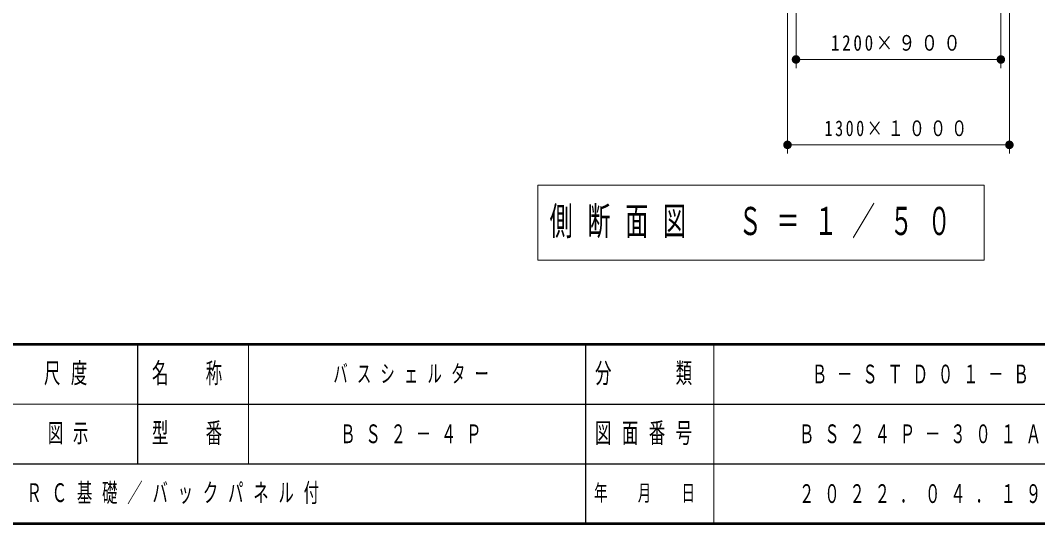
# Model space of a CAD drawing. Units: millimetres on the paper, with parts at other scales. Extents: x -385 to 145, y 0 to 323.
# Drawn here: x -201.2 to -82.1, y 0 to 58.9 of the extents above; entities that cross this region are included whole.
import ezdxf

# ---------------------------------------------------------------- set-up
doc = ezdxf.new("R2010")
doc.units = ezdxf.units.MM
doc.layers.add('LY_1', color=7, linetype='Continuous', lineweight=25)
doc.layers.add('LY_2', color=7, linetype='Continuous', lineweight=13)
doc.layers.add('LY_3', color=7, linetype='Continuous')
doc.styles.add('ＭＳ ゴシック', font='')
doc.styles.get('ＭＳ ゴシック').set_extended_font_data('MS Gothic')

# ---------------------------------------------------------------- blocks, each defined once
blk = doc.blocks.new('filled_dot')
at = {"color": 0, "linetype": 'Continuous', "lineweight": -2, "const_width": 1.25}
blk.add_lwpolyline([(-0.625, 0, 1), (0.625, 0, 1)], format="xyb", close=True, dxfattribs=at)

msp = doc.modelspace()

# ---------------------------------------------------------------- linework, layer by layer
at = {"layer": 'LY_1', "lineweight": 13}
for p, q in [((-110.358, 76.344), (-110.358, 53.344)), ((-86.358, 76.344), (-86.358, 53.344)), ((-111.358, 73.344), (-111.358, 43.344)), ((-85.358, 73.344), (-85.358, 43.344)), ((-86.358, 54.344), (-110.358, 54.344)), ((-85.358, 44.344), (-111.358, 44.344)), ((-140.617, 39.634), (-140.617, 30.834)), ((-88.317, 39.634), (-140.617, 39.634)), ((-88.317, 30.834), (-88.317, 39.634)), ((-140.617, 30.834), (-88.317, 30.834))]:
    msp.add_line(p, q, dxfattribs=at)
at = {"layer": 'LY_2', "lineweight": 50}
for p, q in [((-385, 21), (0, 21)), ((-385, 0), (0, 0))]:
    msp.add_line(p, q, dxfattribs=at)
at = {"layer": 'LY_2', "color": 211, "lineweight": 25}
for p, q in [((-187.5, 21), (-187.5, 7)), ((-135, 21), (-135, 0)), ((-187.5, 14), (-70, 14)), ((-242.5, 7), (0, 7))]:
    msp.add_line(p, q, dxfattribs=at)
at = {"layer": 'LY_2'}
for p, q in [((-174.5, 21), (-174.5, 7)), ((-120, 21), (-120, 0)), ((-242.5, 14), (-187.5, 14))]:
    msp.add_line(p, q, dxfattribs=at)

# ---------------------------------------------------------------- block references
at = {"layer": 'LY_1', "lineweight": 13, "xscale": 0.4, "yscale": 0.4}
for p in [(-110.358, 54.344), (-111.358, 44.344)]:
    msp.add_blockref('filled_dot', p, dxfattribs=at)
at = {"layer": 'LY_1', "lineweight": 13, "xscale": 0.4, "yscale": 0.4, "rotation": 180}
for p in [(-86.358, 54.344), (-85.358, 44.344)]:
    msp.add_blockref('filled_dot', p, dxfattribs=at)

# ---------------------------------------------------------------- texts
at = {"layer": 'LY_1', "style": 'ＭＳ ゴシック'}
for s, insert, char_height, attachment_point in [('\\T1.32;\\W0.8;1200×９００', (-98.358, 55.344), 1.833, 8), ('\\T1.32;\\W0.75;1300×１０００', (-98.358, 45.344), 1.833, 8), ('\\T1.64;\\W0.6;側断面図\u3000Ｓ＝１／５０', (-139.217, 35.234), 3.299, 4), ('\\T1.64;\\W0.6;バスシェルター', (-164.55, 17.5), 2.053, 4), ('\\T1.64;\\W0.6;Ｂ－ＳＴＤ０１－Ｂ', (-108.5, 17.5), 2.199, 4), ('\\T1.64;\\W0.6;ＢＳ２－４Ｐ', (-163.75, 10.5), 2.199, 4), ('\\T1.64;\\W0.6;ＢＳ２４Ｐ－３０１Ａ', (-110, 10.5), 2.199, 4), ('\\T1.64;\\W0.6;ＲＣ基礎／バックパネル付', (-200.5, 3.5), 2.199, 4), ('\\T1.64;\\W0.6;２０２２．０４．１９', (-110, 3.5), 2.199, 4)]:
    msp.add_mtext(s, dxfattribs=dict(at, insert=insert, char_height=char_height, attachment_point=attachment_point))
at = {"layer": 'LY_2', "color": 4, "attachment_point": 4, "style": 'ＭＳ ゴシック'}
for s, insert, char_height in [('\\T1.64;\\W0.6;尺度', (-198.45, 17.5), 2.346), ('\\T1.64;\\W0.6;名\u3000称', (-185.8, 17.5), 2.346), ('\\T1.64;\\W0.6;分\u3000\u3000類', (-133.9, 17.5), 2.346), ('\\T1.64;\\W0.6;型\u3000番', (-185.8, 10.5), 2.346), ('\\T1.64;\\W0.6;図面番号', (-133.9, 10.5), 2.346), ('\\T1.64;\\W0.6;年\u3000月\u3000日', (-134, 3.5), 1.906)]:
    msp.add_mtext(s, dxfattribs=dict(at, insert=insert, char_height=char_height))
at = {"layer": 'LY_3', "insert": (-198, 10.5), "char_height": 2.199, "attachment_point": 4, "style": 'ＭＳ ゴシック'}
msp.add_mtext('\\T1.64;\\W0.6;図示', dxfattribs=at)

doc.saveas('drawing.dxf')
